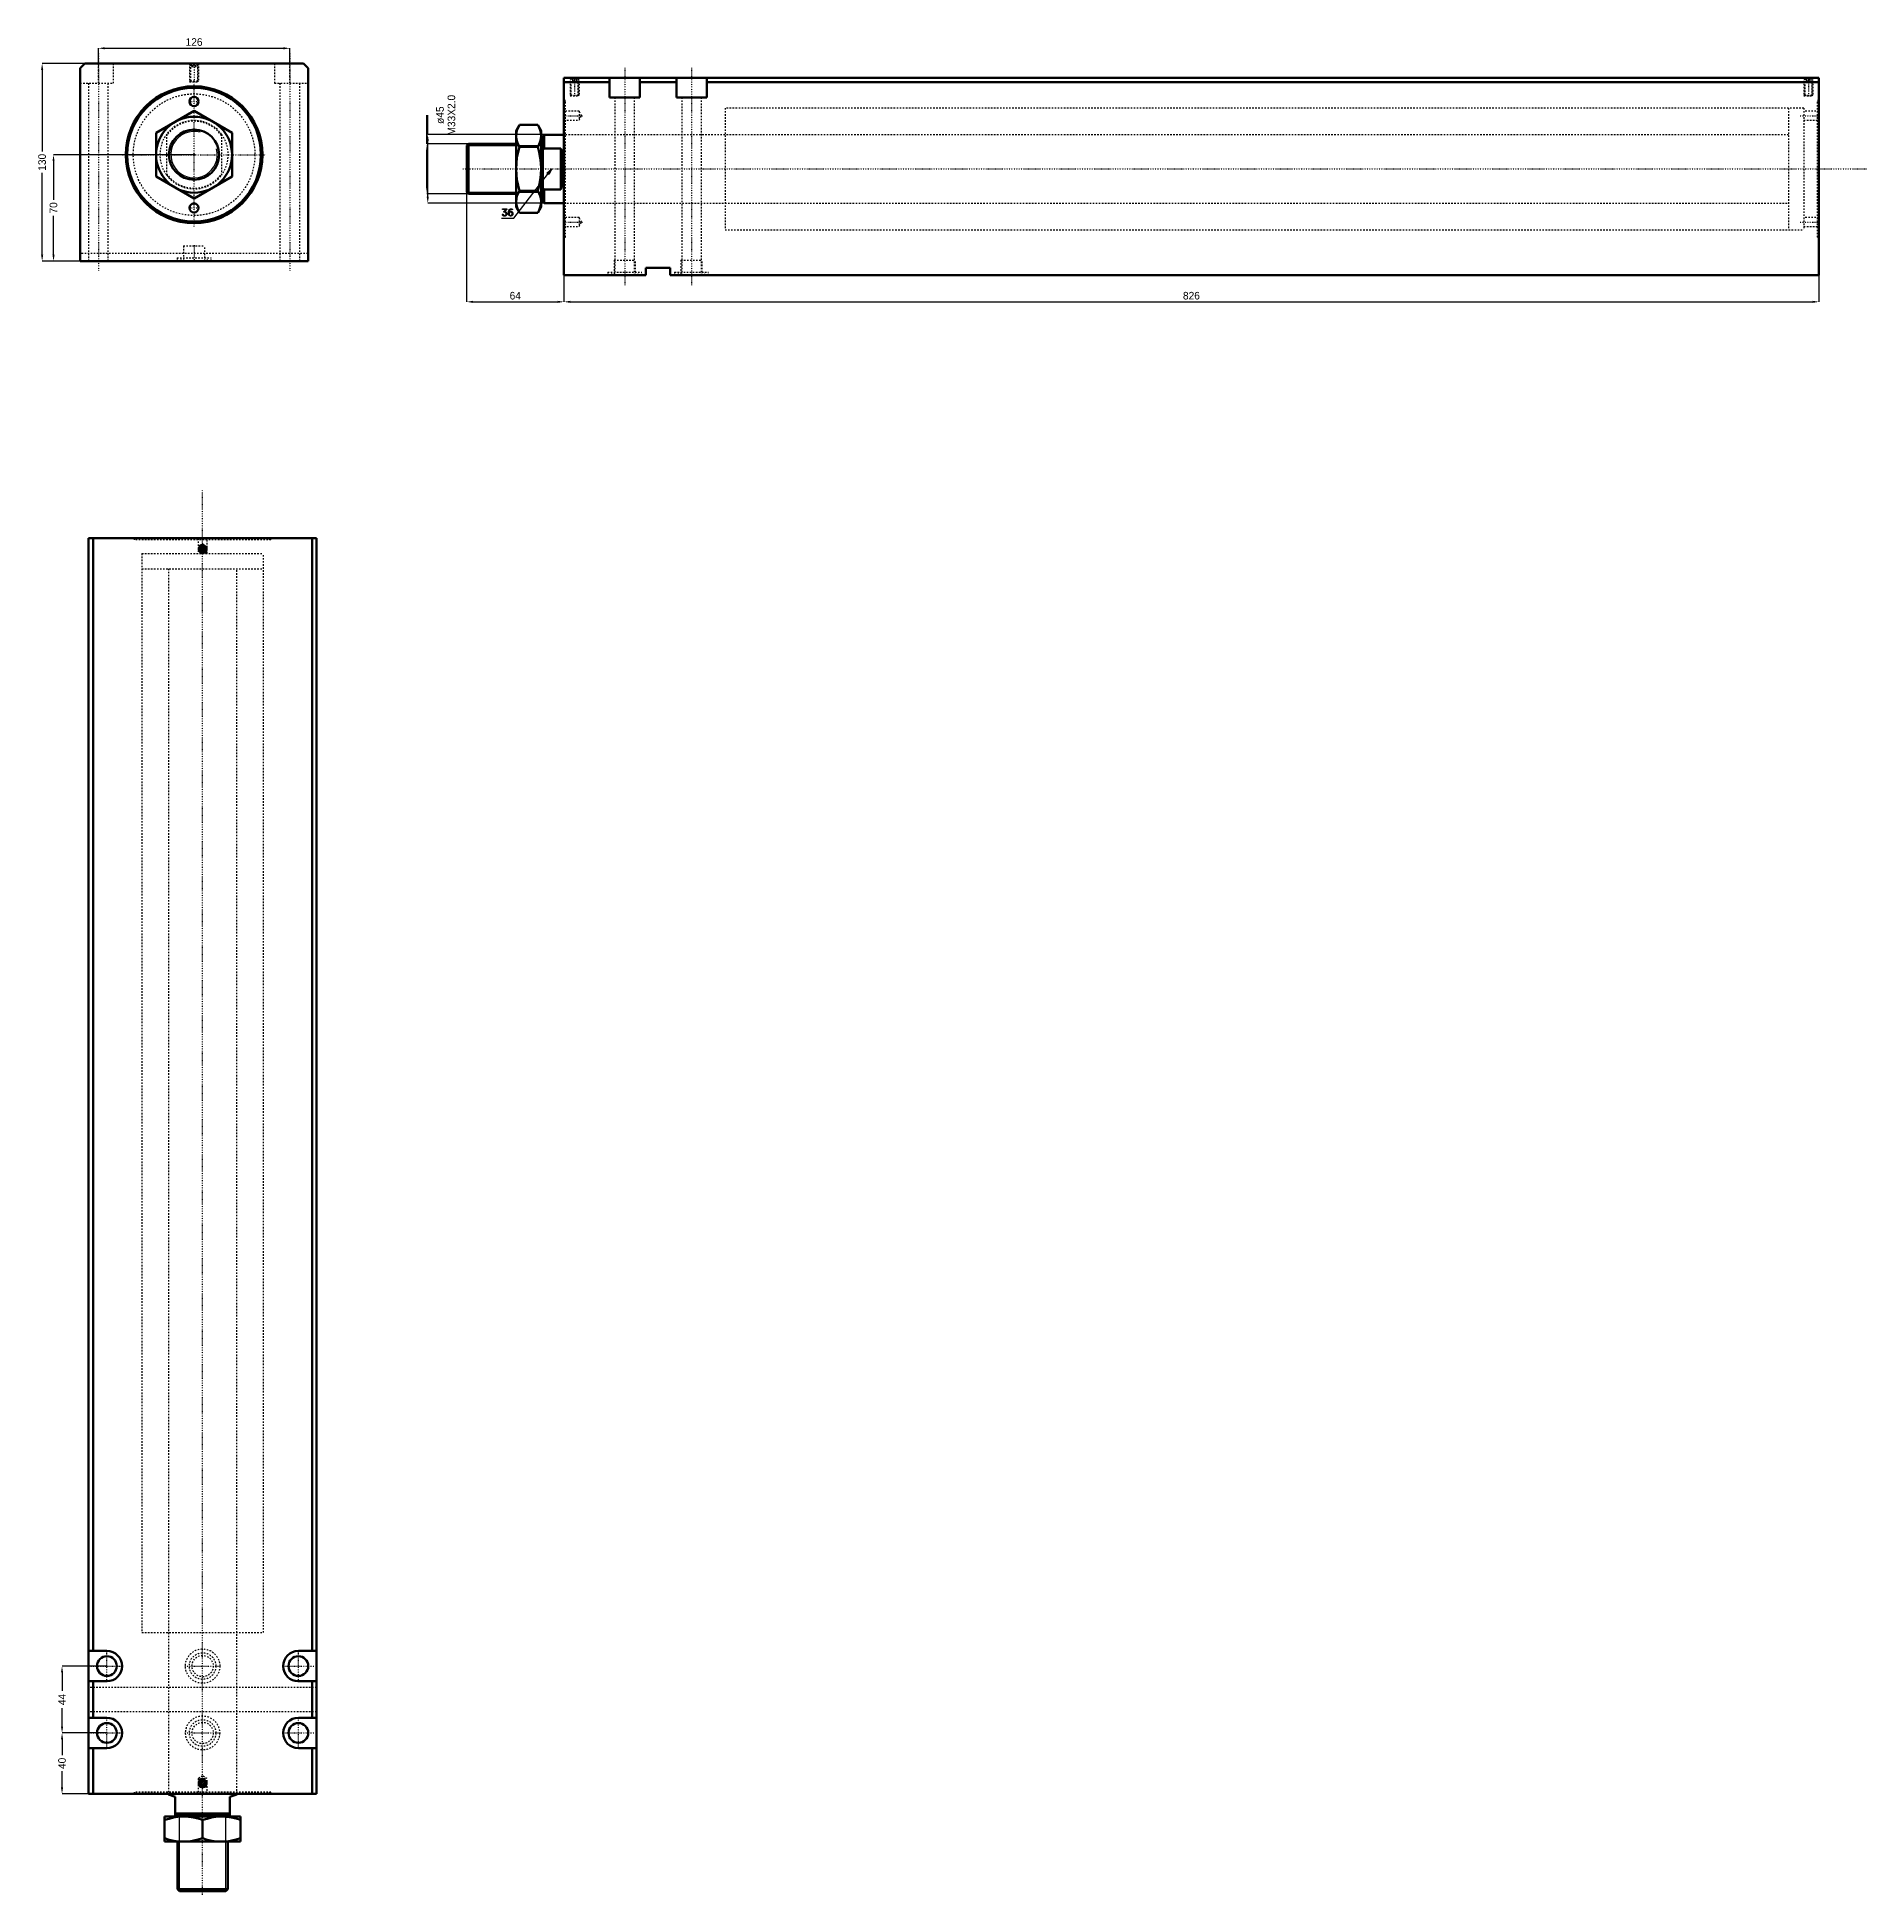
# Model space of a CAD drawing. Header units: millimetres. Extents: x -103 to 1101, y -1145 to 77.
import ezdxf

# ---------------------------------------------------------------- set-up
doc = ezdxf.new("R2010")
doc.units = ezdxf.units.MM
doc.linetypes.add('Center', pattern=[1.5, 0.45, -0.5, 0.05, -0.5])
doc.linetypes.add('Dashed', pattern=[2, 1, -1])
for name, color, linetype, lineweight in [('2d ConnectionPoints', 7, 'Continuous', 50), ('AM_0', 7, 'Continuous', 50), ('AM_5', 3, 'Continuous', 25), ('AM_7', 7, 'Center', 25), ('AM_9', 6, 'Dashed', 25)]:
    doc.layers.add(name, color=color, linetype=linetype, lineweight=lineweight)
doc.dimstyles.new('ISO-25', dxfattribs={"dimtxt": 2.5, "dimasz": 2.5, "dimexe": 1.25, "dimexo": 0.625, "dimtad": 1, "dimtxsty": 'Standard', "dimcen": 2.5, "dimadec": 0, "dimazin": 0, "dimtfac": 1, "dimtmove": 0, "dimatfit": 3, "dimfxl": 0, "dimarcsym": 0})

# ---------------------------------------------------------------- blocks, each defined once
blk = doc.blocks.new('1_JECX_MF_EXLA_80_700_0_rod__0_in_JECX_MF_160_EXLA_80_700_0__0')
at = {"layer": 'AM_0'}
for p, q in [((-25, 14.4), (0, 28.9)), ((0, 28.9), (25, 14.4)), ((-25, -14.4), (-25, 14.4)), ((25, 14.4), (25, -14.4)), ((0, -28.9), (-25, -14.4)), ((25, -14.4), (0, -28.9))]:
    blk.add_line(p, q, dxfattribs=at)
for radius in [25, 16.5]:
    blk.add_circle((0, 0), radius, dxfattribs=at)
at = {"layer": 'AM_5'}
blk.add_arc((0, 0), 15.3, 75, 15, dxfattribs=at)
at = {"layer": 'AM_9'}
for p, q in [((-18, -13.5), (-18, 13.5)), ((18, 13.5), (18, -13.5))]:
    blk.add_line(p, q, dxfattribs=at)
for points in [[(-18, 13.5), (-19.1, 11.9), (-20.1, 10.2), (-20.9, 8.4), (-21.5, 6.5), (-22, 4.6), (-22.3, 2.7), (-22.5, 0.7), (-22.5, -1.2), (-22.3, -3.2), (-21.9, -5.1), (-21.4, -7), (-20.7, -8.8), (-19.8, -10.6), (-18.8, -12.3), (-18, -13.5)], [(18, -13.5), (19.1, -11.9), (20.1, -10.2), (20.9, -8.4), (21.5, -6.5), (22, -4.6), (22.3, -2.7), (22.5, -0.7), (22.5, 1.2), (22.3, 3.2), (21.9, 5.1), (21.4, 7), (20.7, 8.8), (19.8, 10.6), (18.8, 12.3), (18, 13.5)]]:
    blk.add_lwpolyline(points, dxfattribs=at)
blk.add_circle((0, 0), 16.3, dxfattribs=at)
for radius, start, end in [(22.5, 36.8699, 143.1301), (22, 35.0968, 144.9032), (22, 215.0968, 324.9032), (22.5, 216.8699, 323.1301)]:
    blk.add_arc((0, 0), radius, start, end, dxfattribs=at)
blk = doc.blocks.new('2_JECX_MF_EXLA_80_700_0_body__0_in_JECX_MF_160_EXLA_80_700_0__0')
at = {"layer": 'AM_0'}
for p, q in [((-72, 60), (-75, 57)), ((-75, 57), (-75, -70)), ((72, 60), (-72, 60)), ((75, 57), (72, 60)), ((75, -70), (75, 57)), ((-75, -70), (75, -70))]:
    blk.add_line(p, q, dxfattribs=at)
for centre, radius in [((0, 0), 45), ((0, 0), 44), ((0, 35), 3), ((0, -35), 3)]:
    blk.add_circle(centre, radius, dxfattribs=at)
at = {"layer": 'AM_5', "linetype": 'Dashed'}
for p, q in [((-3, 60), (-3, 48)), ((3, 60), (3, 48))]:
    blk.add_line(p, q, dxfattribs=at)
at = {"layer": 'AM_7'}
for p, q in [((-63, 66.5), (-63, -76.5)), ((63, 66.5), (63, -76.5)), ((0, 60.6), (0, 47.4)), ((0, -47.2), (0, 47.2)), ((-3.2, 35), (3.1, 35)), ((-47.2, 0), (47.2, 0)), ((-3.2, -35), (3.1, -35)), ((0, -59.5), (0, -70.5))]:
    blk.add_line(p, q, dxfattribs=at)
at = {"layer": 'AM_9'}
for p, q in [((-63, 47), (-63, 60)), ((-53, 47), (-53, 60)), ((-3, 60), (-2.5, 59.5)), ((-2.5, 59.5), (-2.5, 48.5)), ((-2.5, 59.5), (2.5, 59.5)), ((-1.9, 60), (-2.4, 59.5)), ((-2.4, 59.5), (-2.4, 48)), ((-2.4, 59.5), (2.4, 59.5)), ((-1.4, 58), (-1.4, 60)), ((-1.4, 58), (1.4, 58)), ((-0.7, 58), (-0.7, 60)), ((0.7, 58), (0.7, 60)), ((1.4, 58), (1.4, 60)), ((2.4, 59.5), (1.9, 60)), ((2.4, 48), (2.4, 59.5)), ((2.5, 59.5), (3, 60)), ((2.5, 48.5), (2.5, 59.5)), ((53, 60), (53, 47)), ((63, 47), (63, 60)), ((-75, 47), (-53, 47)), ((-69.5, 47), (-69.5, -70)), ((-56.5, -70), (-56.5, 47)), ((-2.5, 48.5), (-3, 48)), ((-3, 48), (3, 48)), ((-2.5, 48.5), (2.5, 48.5)), ((3, 48), (2.5, 48.5)), ((53, 47), (75, 47)), ((56.5, 47), (56.5, -70)), ((69.5, -70), (69.5, 47)), ((-7, -60), (7, -60)), ((-7, -60), (-7, -70)), ((7, -70), (7, -60)), ((75, -65), (-75, -65)), ((-11.2, -67.9), (11.2, -67.9)), ((-11.2, -67.9), (-11.2, -70)), ((-8.8, -67.9), (-8.8, -70)), ((8.8, -70), (8.8, -67.9)), ((11.2, -70), (11.2, -67.9))]:
    blk.add_line(p, q, dxfattribs=at)
blk.add_circle((0, 0), 40, dxfattribs=at)
blk = doc.blocks.new('*D3')
at = {"layer": 'AM_5', "color": 0, "lineweight": -2}
for p, q in [((-63, 60), (-63, 70)), ((-58.8, 70), (58.8, 70)), ((63, 60), (63, 70))]:
    blk.add_line(p, q, dxfattribs=at)
at = {"layer": 'AM_5', "color": 0}
for points in [[(-58.8, 70.7), (-58.8, 69.3), (-63, 70)], [(58.8, 69.3), (58.8, 70.7), (63, 70)]]:
    blk.add_solid(points, dxfattribs=at)
at = {"layer": 'Defpoints', "color": 0}
for p in [(63, 70), (-63, 60), (63, 60)]:
    blk.add_point(p, dxfattribs=at)
at = {"layer": 'AM_5', "color": 0, "insert": (0, 74.1), "char_height": 5, "attachment_point": 5}
blk.add_mtext('126', dxfattribs=at)
blk = doc.blocks.new('*D4')
at = {"layer": 'AM_5', "color": 0, "lineweight": -2}
for p, q in [((-72, 60), (-100, 60)), ((-100, 55.8), (-100, 2)), ((-100, -65.8), (-100, -12)), ((-75, -70), (-100, -70))]:
    blk.add_line(p, q, dxfattribs=at)
at = {"layer": 'AM_5', "color": 0}
for points in [[(-99.3, 55.8), (-100.7, 55.8), (-100, 60)], [(-100.7, -65.8), (-99.3, -65.8), (-100, -70)]]:
    blk.add_solid(points, dxfattribs=at)
at = {"layer": 'Defpoints', "color": 0}
for p in [(-72, 60), (-100, -70), (-75, -70)]:
    blk.add_point(p, dxfattribs=at)
at = {"layer": 'AM_5', "color": 0, "insert": (-100, -5), "char_height": 5, "attachment_point": 5, "rotation": 90}
blk.add_mtext('130', dxfattribs=at)
blk = doc.blocks.new('*D5')
at = {"layer": 'AM_5', "color": 0, "lineweight": -2}
for p, q in [((0, 0), (-92.5, 0)), ((-92.5, -4.2), (-92.5, -29.7)), ((-92.5, -65.8), (-92.5, -40.3)), ((-75, -70), (-92.5, -70))]:
    blk.add_line(p, q, dxfattribs=at)
at = {"layer": 'AM_5', "color": 0}
for points in [[(-91.8, -4.2), (-93.2, -4.2), (-92.5, 0)], [(-93.2, -65.8), (-91.8, -65.8), (-92.5, -70)]]:
    blk.add_solid(points, dxfattribs=at)
at = {"layer": 'Defpoints', "color": 0}
for p in [(0, 0), (-92.5, -70), (-75, -70)]:
    blk.add_point(p, dxfattribs=at)
at = {"layer": 'AM_5', "color": 0, "insert": (-92.5, -35), "char_height": 5, "attachment_point": 5, "rotation": 90}
blk.add_mtext('70', dxfattribs=at)
blk = doc.blocks.new('1_JECX_MF_EXLA_80_700_0_rod__0_in_JECX_MF_160_EXLA_80_700_0__4')
at = {"layer": 'AM_0'}
for p, q in [((-22.5, 0), (-22.5, -0.5)), ((22.5, -0.5), (22.5, 0)), ((-18, -2), (-22.5, -0.5)), ((-18, -14), (-18, -2)), ((22.5, -0.5), (18, -2)), ((18, -2), (18, -14)), ((25, -15), (-25, -15)), ((-25, -31.5), (-25, -15)), ((-18, -13), (18, -13)), ((-18, -14), (18, -14)), ((-15.3, -14), (-16.3, -15)), ((0, -29.3), (0, -17.2)), ((16.3, -15), (15.3, -14)), ((25, -15), (25, -31.5)), ((25, -31.5), (-25, -31.5)), ((-16.5, -31.5), (-16.5, -62.8)), ((16.5, -62.8), (16.5, -31.5)), ((-16.5, -62.8), (16.5, -62.8)), ((-16.5, -62.8), (-15.3, -64)), ((-15.3, -64), (15.3, -64)), ((15.3, -64), (16.5, -62.8))]:
    blk.add_line(p, q, dxfattribs=at)
for points in [[(-12.5, -15), (-13.4, -15), (-16.3, -15.2), (-19.2, -15.7), (-22.1, -16.4), (-25, -17.2)], [(0, -17.2), (-3, -16.3), (-6.1, -15.6), (-9.3, -15.2), (-12.5, -15)], [(12.5, -15), (11.6, -15), (8.7, -15.2), (5.8, -15.7), (2.9, -16.4), (0, -17.2)], [(25, -17.2), (22, -16.3), (18.9, -15.6), (15.7, -15.2), (12.5, -15)], [(-25, -29.3), (-22, -30.2), (-18.9, -30.9), (-15.7, -31.3), (-12.5, -31.5)], [(-12.5, -31.5), (-11.6, -31.5), (-8.7, -31.3), (-5.8, -30.8), (-2.9, -30.1), (0, -29.3)], [(0, -29.3), (3, -30.2), (6.1, -30.9), (9.3, -31.3), (12.5, -31.5)], [(12.5, -31.5), (13.4, -31.5), (16.3, -31.3), (19.2, -30.8), (22.1, -30.1), (25, -29.3)]]:
    blk.add_lwpolyline(points, dxfattribs=at)
at = {"layer": 'AM_5'}
for p, q in [((-15.3, -64), (-15.3, -14)), ((15.3, -64), (15.3, -14))]:
    blk.add_line(p, q, dxfattribs=at)
at = {"layer": 'AM_7'}
blk.add_line((0, -66.5), (0, 857.5), dxfattribs=at)
at = {"layer": 'AM_9'}
for p, q in [((-40, 816), (40, 816)), ((-40, 816), (-40, 806)), ((40, 806), (40, 816)), ((-40, 806), (40, 806)), ((-22.5, 806), (-22.5, 0)), ((22.5, 0), (22.5, 806))]:
    blk.add_line(p, q, dxfattribs=at)
blk = doc.blocks.new('2_JECX_MF_EXLA_80_700_0_body__0_in_JECX_MF_160_EXLA_80_700_0__4')
at = {"layer": 'AM_0'}
for p, q in [((75, 826), (-75, 826)), ((-75, 826), (-75, 0)), ((-72, 826), (-72, 94)), ((-0.7, 820.2), (-1.4, 819)), ((-1.4, 819), (-0.7, 817.8)), ((0.7, 820.2), (-0.7, 820.2)), ((1.4, 819), (0.7, 820.2)), ((0.7, 817.8), (1.4, 819)), ((72, 826), (72, 94)), ((75, 826), (75, 0)), ((-0.7, 817.8), (0.7, 817.8)), ((-63, 94), (-75, 94)), ((75, 94), (63, 94)), ((-75, 74), (-63, 74)), ((-72, 74), (-72, 50)), ((63, 74), (75, 74)), ((72, 74), (72, 50)), ((-63, 50), (-75, 50)), ((75, 50), (63, 50)), ((-75, 30), (-63, 30)), ((-72, 30), (-72, 0)), ((63, 30), (75, 30)), ((72, 30), (72, 0)), ((75, 0), (-75, 0)), ((-0.7, 8.3), (-1.4, 7)), ((-1.4, 7), (-0.7, 5.8)), ((0.7, 8.3), (-0.7, 8.3)), ((-0.7, 5.8), (0.7, 5.8)), ((1.4, 7), (0.7, 8.3)), ((0.7, 5.8), (1.4, 7))]:
    blk.add_line(p, q, dxfattribs=at)
for centre, radius in [((0, 819), 2.46), ((0, 819), 2.4), ((0, 819), 1.9), ((-63, 84), 6.5), ((63, 84), 6.5), ((-63, 40), 6.5), ((63, 40), 6.5), ((0, 7), 2.46), ((0, 7), 2.4), ((0, 7), 1.9)]:
    blk.add_circle(centre, radius, dxfattribs=at)
for centre, start, end in [((-63, 84), 270, 90), ((63, 84), 90, 270), ((-63, 40), 270, 90), ((63, 40), 90, 270)]:
    blk.add_arc(centre, 10, start, end, dxfattribs=at)
at = {"layer": 'AM_5'}
for centre in [(0, 819), (0, 7)]:
    blk.add_arc(centre, 3, 75, 15, dxfattribs=at)
at = {"layer": 'AM_7'}
for p, q in [((-3.2, 819), (3.1, 819)), ((-63, 73.5), (-63, 94.5)), ((63, 73.5), (63, 94.5)), ((-73.5, 84), (-52.5, 84)), ((-11.8, 84), (11.8, 84)), ((52.5, 84), (73.5, 84)), ((-63, 29.5), (-63, 50.5)), ((63, 29.5), (63, 50.5)), ((-73.5, 40), (-52.5, 40)), ((-11.8, 40), (11.8, 40)), ((52.5, 40), (73.5, 40)), ((-3.2, 7), (3.1, 7))]:
    blk.add_line(p, q, dxfattribs=at)
at = {"layer": 'AM_9'}
for p, q in [((-45, 826), (-45, 825)), ((45, 825), (-45, 825)), ((-44, 826), (-44, 825)), ((-3, 826), (-3, 816)), ((3, 816), (3, 826)), ((44, 825), (44, 826)), ((45, 825), (45, 826)), ((-40, 816), (40, 816)), ((-40, 816), (-40, 106)), ((40, 106), (40, 816)), ((-40, 106), (40, 106)), ((-22.5, 106), (-22.5, 0)), ((22.5, 0), (22.5, 106)), ((75, 70), (-75, 70)), ((75, 54), (-75, 54)), ((45, 1), (-45, 1)), ((-45, 1), (-45, 0)), ((-44, 1), (-44, 0)), ((0, 11.7), (-3, 10)), ((-3, 10), (-3, 0)), ((-3, 10), (3, 10)), ((3, 10), (0, 11.7)), ((3, 0), (3, 10)), ((44, 0), (44, 1)), ((45, 0), (45, 1))]:
    blk.add_line(p, q, dxfattribs=at)
for centre, radius in [((0, 84), 11.3), ((0, 84), 8.75), ((0, 84), 7), ((0, 40), 11.2), ((0, 40), 8.75), ((0, 40), 7)]:
    blk.add_circle(centre, radius, dxfattribs=at)
blk = doc.blocks.new('*D11')
at = {"layer": 'AM_5', "color": 0, "lineweight": -2}
for p, q in [((-57.4, -994.4), (-86.9, -994.4)), ((-86.9, -998.6), (-86.9, -1010.7)), ((-86.9, -1034.2), (-86.9, -1022.1)), ((-57.4, -1038.4), (-86.9, -1038.4))]:
    blk.add_line(p, q, dxfattribs=at)
at = {"layer": 'AM_5', "color": 0}
for points in [[(-87.6, -998.6), (-86.2, -998.6), (-86.9, -994.4)], [(-87.6, -1034.2), (-86.2, -1034.2), (-86.9, -1038.4)]]:
    blk.add_solid(points, dxfattribs=at)
at = {"layer": 'Defpoints', "color": 0}
for p in [(-86.9, -994.4), (-57.4, -994.4), (-57.4, -1038.4)]:
    blk.add_point(p, dxfattribs=at)
at = {"layer": 'AM_5', "color": 0, "insert": (-86.9, -1016.4), "char_height": 5, "attachment_point": 5, "rotation": 90}
blk.add_mtext('44', dxfattribs=at)
blk = doc.blocks.new('*D12')
at = {"layer": 'AM_5', "color": 0, "lineweight": -2}
for p, q in [((-57.4, -1038.4), (-86.9, -1038.4)), ((-86.9, -1042.6), (-86.9, -1053.1)), ((-86.9, -1074.2), (-86.9, -1063.6)), ((-69.4, -1078.4), (-86.9, -1078.4))]:
    blk.add_line(p, q, dxfattribs=at)
at = {"layer": 'AM_5', "color": 0}
for points in [[(-87.6, -1042.6), (-86.2, -1042.6), (-86.9, -1038.4)], [(-87.6, -1074.2), (-86.2, -1074.2), (-86.9, -1078.4)]]:
    blk.add_solid(points, dxfattribs=at)
at = {"layer": 'Defpoints', "color": 0}
for p in [(-57.4, -1038.4), (-86.9, -1078.4), (-69.4, -1078.4)]:
    blk.add_point(p, dxfattribs=at)
at = {"layer": 'AM_5', "color": 0, "insert": (-86.9, -1058.4), "char_height": 5, "attachment_point": 5, "rotation": 90}
blk.add_mtext('40', dxfattribs=at)
blk = doc.blocks.new('1_JECX_MF_EXLA_80_700_0_rod__0_in_JECX_MF_160_EXLA_80_700_0__2')
at = {"layer": 'AM_0'}
for p, q in [((-29.3, 28.9), (-31.5, 25)), ((-31.5, 25), (-31.5, -25)), ((-29.3, 28.9), (-17.2, 28.9)), ((-15, 25), (-17.2, 28.9)), ((-15, 25), (-15, -25)), ((-62.8, 16.5), (-64, 15.3)), ((-64, 15.3), (-64, -15.3)), ((-31.5, 16.5), (-62.8, 16.5)), ((-62.8, 16.5), (-62.8, -16.5)), ((-29.3, 14.4), (-17.2, 14.4)), ((-14, 15.3), (-15, 16.3)), ((-13, 22.5), (-14, 22)), ((-14, 22), (-14, -22)), ((-13, 13.5), (-14, 12.6)), ((0, 22.5), (-13, 22.5)), ((-13, 22.5), (-13, 13.5)), ((-2, 13.5), (-13, 13.5)), ((-2, 13.5), (-2, -13.5)), ((-64, -15.3), (-62.8, -16.5)), ((-62.8, -16.5), (-31.5, -16.5)), ((-29.3, -14.4), (-17.2, -14.4)), ((-15, -16.3), (-14, -15.3)), ((-14, -12.6), (-13, -13.5)), ((-14, -22), (-13, -22.5)), ((-13, -13.5), (-2, -13.5)), ((-13, -13.5), (-13, -22.5)), ((-13, -22.5), (0, -22.5)), ((-31.5, -25), (-29.3, -28.9)), ((-29.3, -28.9), (-17.2, -28.9)), ((-17.2, -28.9), (-15, -25))]:
    blk.add_line(p, q, dxfattribs=at)
for points in [[(-29.3, 28.9), (-30.2, 27.1), (-30.9, 25.3), (-31.3, 23.5), (-31.5, 21.7)], [(-15, 21.7), (-15, 22.2), (-15.2, 23.8), (-15.7, 25.5), (-16.4, 27.2), (-17.2, 28.9)], [(-31.5, 21.7), (-31.5, 21.1), (-31.3, 19.5), (-30.8, 17.8), (-30.1, 16.1), (-29.3, 14.4)], [(-29.3, 14.4), (-30.2, 10.9), (-30.9, 7.4), (-31.3, 3.7), (-31.5, 0)], [(-17.2, 14.4), (-16.3, 16.2), (-15.6, 18), (-15.2, 19.8), (-15, 21.7)], [(-15, 0), (-15, 0.2), (-15.2, 3.8), (-15.6, 7.3), (-16.3, 10.9), (-17.2, 14.4)], [(-2, -13.5), (-1.6, -11.9), (-1.3, -10.2), (-1.1, -8.4), (-0.9, -6.5), (-0.7, -4.6), (-0.6, -2.7), (-0.5, -0.7), (-0.5, 1.2), (-0.6, 3.2), (-0.7, 5.1), (-0.9, 7), (-1.1, 8.8), (-1.4, 10.6), (-1.7, 12.3), (-2, 13.5)], [(-31.5, 0), (-31.5, -0.2), (-31.3, -3.8), (-30.9, -7.3), (-30.2, -10.9), (-29.3, -14.4)], [(-17.2, -14.4), (-16.3, -10.9), (-15.6, -7.4), (-15.2, -3.7), (-15, 0)], [(-29.3, -14.4), (-30.2, -16.2), (-30.9, -18), (-31.3, -19.8), (-31.5, -21.7)], [(-31.5, -21.7), (-31.5, -22.2), (-31.3, -23.8), (-30.8, -25.5), (-30.1, -27.2), (-29.3, -28.9)], [(-15, -21.7), (-15, -21.1), (-15.2, -19.5), (-15.7, -17.8), (-16.4, -16.1), (-17.2, -14.4)], [(-17.2, -28.9), (-16.3, -27.1), (-15.6, -25.3), (-15.2, -23.5), (-15, -21.7)]]:
    blk.add_lwpolyline(points, dxfattribs=at)
at = {"layer": 'AM_5'}
for p, q in [((-64, 15.3), (-14, 15.3)), ((-64, -15.3), (-14, -15.3))]:
    blk.add_line(p, q, dxfattribs=at)
at = {"layer": 'AM_7'}
blk.add_line((-66.5, 0), (857.5, 0), dxfattribs=at)
at = {"layer": 'AM_9'}
for p, q in [((816, 40), (806, 40)), ((806, 40), (806, -40)), ((816, 40), (816, -40)), ((806, 22.5), (0, 22.5)), ((0, -22.5), (806, -22.5)), ((806, -40), (816, -40))]:
    blk.add_line(p, q, dxfattribs=at)
blk = doc.blocks.new('2_JECX_MF_EXLA_80_700_0_body__0_in_JECX_MF_160_EXLA_80_700_0__2')
at = {"layer": 'AM_0'}
for p, q in [((0, -70), (0, 60)), ((826, 60), (0, 60)), ((30, 57), (0, 57)), ((30, 47), (30, 60)), ((50, 47), (50, 60)), ((74, 57), (50, 57)), ((74, 47), (74, 60)), ((94, 47), (94, 60)), ((826, 57), (94, 57)), ((826, -70), (826, 60)), ((30, 47), (50, 47)), ((74, 47), (94, 47)), ((54, -70), (0, -70)), ((54, -65), (54, -70)), ((70, -65), (54, -65)), ((70, -70), (70, -65)), ((826, -70), (70, -70))]:
    blk.add_line(p, q, dxfattribs=at)
at = {"layer": 'AM_5', "linetype": 'Dashed'}
for p, q in [((4, 60), (4, 48)), ((10, 60), (10, 48)), ((816, 60), (816, 48)), ((822, 60), (822, 48))]:
    blk.add_line(p, q, dxfattribs=at)
at = {"layer": 'AM_7'}
for p, q in [((40, 66.5), (40, -76.5)), ((84, 66.5), (84, -76.5)), ((7, 60.6), (7, 47.4)), ((819, 60.6), (819, 47.4)), ((-0.6, 35), (12.3, 35)), ((813.7, 35), (826.6, 35)), ((-0.6, -35), (12.3, -35)), ((813.7, -35), (826.6, -35))]:
    blk.add_line(p, q, dxfattribs=at)
at = {"layer": 'AM_9'}
for p, q in [((4, 60), (4.5, 59.5)), ((4.5, 59.5), (4.5, 48.5)), ((4.5, 59.5), (9.5, 59.5)), ((5.1, 60), (4.6, 59.5)), ((4.6, 59.5), (9.4, 59.5)), ((4.6, 59.5), (4.6, 48)), ((5.8, 58), (5.8, 60)), ((5.8, 58), (8.2, 58)), ((7, 58), (7, 60)), ((8.2, 58), (8.2, 60)), ((9.4, 59.5), (8.9, 60)), ((9.4, 48), (9.4, 59.5)), ((9.5, 59.5), (10, 60)), ((9.5, 48.5), (9.5, 59.5)), ((816, 60), (816.5, 59.5)), ((816.5, 59.5), (816.5, 48.5)), ((816.5, 59.5), (821.5, 59.5)), ((817.1, 60), (816.6, 59.5)), ((816.6, 59.5), (816.6, 48)), ((816.6, 59.5), (821.4, 59.5)), ((817.8, 58), (817.8, 60)), ((817.8, 58), (820.2, 58)), ((819, 58), (819, 60)), ((820.2, 58), (820.2, 60)), ((821.4, 59.5), (820.9, 60)), ((821.4, 48), (821.4, 59.5)), ((821.5, 59.5), (822, 60)), ((821.5, 48.5), (821.5, 59.5)), ((1, 45), (0, 45)), ((1, 44), (0, 44)), ((10, 38), (0, 38)), ((1, -45), (1, 45)), ((4.5, 48.5), (4, 48)), ((4, 48), (10, 48)), ((4.5, 48.5), (9.5, 48.5)), ((10, 48), (9.5, 48.5)), ((11.7, 35), (10, 38)), ((10, 38), (10, 32)), ((33.5, 47), (33.5, -70)), ((46.5, -70), (46.5, 47)), ((77.5, 47), (77.5, -70)), ((90.5, -70), (90.5, 47)), ((816, 40), (106, 40)), ((106, 40), (106, -40)), ((816.5, 48.5), (816, 48)), ((816, 48), (822, 48)), ((816, 40), (816, -40)), ((826, 38), (816, 38)), ((816.5, 48.5), (821.5, 48.5)), ((822, 48), (821.5, 48.5)), ((825, -45), (825, 45)), ((826, 45), (825, 45)), ((826, 44), (825, 44)), ((0, 32), (10, 32)), ((10, 32), (11.7, 35)), ((816, 32), (826, 32)), ((106, 22.5), (0, 22.5)), ((0, -22.5), (106, -22.5)), ((10, -32), (0, -32)), ((11.7, -35), (10, -32)), ((10, -32), (10, -38)), ((10, -38), (11.7, -35)), ((826, -32), (816, -32)), ((0, -38), (10, -38)), ((0, -44), (1, -44)), ((0, -45), (1, -45)), ((106, -40), (816, -40)), ((816, -38), (826, -38)), ((825, -44), (826, -44)), ((825, -45), (826, -45)), ((33, -60), (47, -60)), ((33, -60), (33, -70)), ((47, -70), (47, -60)), ((77, -60), (91, -60)), ((77, -60), (77, -70)), ((91, -70), (91, -60)), ((28.8, -67.9), (51.3, -67.9)), ((28.8, -67.9), (28.8, -70)), ((31.2, -67.9), (31.2, -70)), ((48.8, -70), (48.8, -67.9)), ((51.3, -70), (51.3, -67.9)), ((72.8, -67.9), (95.2, -67.9)), ((72.8, -67.9), (72.8, -70)), ((75.2, -67.9), (75.2, -70)), ((92.8, -70), (92.8, -67.9)), ((95.2, -70), (95.2, -67.9))]:
    blk.add_line(p, q, dxfattribs=at)
blk = doc.blocks.new('*D20')
at = {"layer": 'AM_5', "color": 0, "lineweight": -2}
for p, q in [((243.4, -79.3), (243.4, -96.8)), ((1069.4, -79.3), (1069.4, -96.8)), ((247.6, -96.8), (1065.3, -96.8))]:
    blk.add_line(p, q, dxfattribs=at)
at = {"layer": 'AM_5', "color": 0}
for points in [[(247.6, -96.1), (247.6, -97.5), (243.4, -96.8)], [(1065.3, -96.1), (1065.3, -97.5), (1069.4, -96.8)]]:
    blk.add_solid(points, dxfattribs=at)
at = {"layer": 'Defpoints', "color": 0}
for p in [(243.4, -79.3), (1069.4, -79.3), (1069.4, -96.8)]:
    blk.add_point(p, dxfattribs=at)
at = {"layer": 'AM_5', "color": 0, "insert": (656.4, -92.8), "char_height": 5, "attachment_point": 5}
blk.add_mtext('826', dxfattribs=at)
blk = doc.blocks.new('*D21')
at = {"layer": 'AM_5', "color": 0, "lineweight": -2}
for p, q in [((179.4, -9.3), (179.4, -96.8)), ((243.4, -79.3), (243.4, -96.8)), ((183.6, -96.8), (239.3, -96.8))]:
    blk.add_line(p, q, dxfattribs=at)
at = {"layer": 'AM_5', "color": 0}
for points in [[(183.6, -96.1), (183.6, -97.5), (179.4, -96.8)], [(239.3, -96.1), (239.3, -97.5), (243.4, -96.8)]]:
    blk.add_solid(points, dxfattribs=at)
at = {"layer": 'Defpoints', "color": 0}
for p in [(179.4, -9.3), (243.4, -79.3), (243.4, -96.8)]:
    blk.add_point(p, dxfattribs=at)
at = {"layer": 'AM_5', "color": 0, "insert": (211.4, -92.8), "char_height": 5, "attachment_point": 5}
blk.add_mtext('64', dxfattribs=at)
blk = doc.blocks.new('*D22')
at = {"layer": 'AM_5', "color": 0, "lineweight": -2}
for p, q in [((153.8, 13.2), (153.8, 26)), ((230.4, 13.2), (153.8, 13.2)), ((153.8, -27.7), (153.8, 9)), ((230.4, -31.8), (153.8, -31.8))]:
    blk.add_line(p, q, dxfattribs=at)
at = {"layer": 'AM_5', "color": 0}
for points in [[(153.1, 9), (154.5, 9), (153.8, 13.2)], [(153.1, -27.7), (154.5, -27.7), (153.8, -31.8)]]:
    blk.add_solid(points, dxfattribs=at)
at = {"layer": 'Defpoints', "color": 0}
for p in [(153.8, 13.2), (230.4, 13.2), (230.4, -31.8)]:
    blk.add_point(p, dxfattribs=at)
at = {"layer": 'AM_5', "color": 0, "insert": (161.9, 26), "char_height": 5, "attachment_point": 5, "rotation": 90}
blk.add_mtext('ø45', dxfattribs=at)
blk = doc.blocks.new('*D23')
at = {"layer": 'AM_5', "color": 0, "lineweight": -2}
for p, q in [((153.3, 7.2), (153.3, 26)), ((180.7, 7.2), (153.3, 7.2)), ((153.3, -21.7), (153.3, 3)), ((180.4, -25.8), (153.3, -25.8))]:
    blk.add_line(p, q, dxfattribs=at)
at = {"layer": 'AM_5', "color": 0}
for points in [[(152.7, 3), (154, 3), (153.3, 7.2)], [(152.7, -21.7), (154, -21.7), (153.3, -25.8)]]:
    blk.add_solid(points, dxfattribs=at)
at = {"layer": 'Defpoints', "color": 0}
for p in [(153.3, 7.2), (180.7, 7.2), (180.4, -25.8)]:
    blk.add_point(p, dxfattribs=at)
at = {"layer": 'AM_5', "color": 0, "insert": (169.4, 26), "char_height": 5, "attachment_point": 5, "rotation": 90}
blk.add_mtext('M33X2.0', dxfattribs=at)

msp = doc.modelspace()

# ---------------------------------------------------------------- linework, layer by layer
at = {"layer": '2d ConnectionPoints'}
for p in [(0, 0), (243.429, -9.329), (5.627, -1078.396)]:
    msp.add_point(p, dxfattribs=at)
at = {"layer": 'AM_5'}
for p, q in [((210.429, -41.829), (235.429, -9.329)), ((202.429, -41.829), (210.429, -41.829))]:
    msp.add_line(p, q, dxfattribs=at)
for points in [[(235.429, -9.329), (233.549, -13.14), (232.228, -12.124), (235.429, -9.329)], [(203.361, -39.023), (203.361, -39.023), (203.367, -39.133), (203.396, -39.288), (203.396, -39.288), (203.45, -39.43), (203.5, -39.517), (203.5, -39.517), (203.558, -39.598), (203.661, -39.704), (203.661, -39.704), (203.78, -39.793), (203.868, -39.842), (203.868, -39.842), (203.962, -39.883), (204.107, -39.927), (204.107, -39.927), (204.258, -39.951), (204.362, -39.956), (204.362, -39.956), (204.473, -39.951), (204.633, -39.927), (204.633, -39.927), (204.787, -39.882), (204.886, -39.84), (204.886, -39.84), (204.979, -39.79), (205.105, -39.701), (205.105, -39.701), (205.213, -39.593), (205.276, -39.512), (205.276, -39.512), (205.328, -39.424), (205.385, -39.283), (205.385, -39.283), (205.416, -39.131), (205.422, -39.023), (205.422, -39.023), (205.414, -38.869), (205.371, -38.657), (205.371, -38.657), (205.291, -38.467), (205.217, -38.352), (205.217, -38.352), (205.129, -38.247), (204.975, -38.111), (204.975, -38.111), (204.793, -38), (204.657, -37.939), (204.657, -37.939), (204.51, -37.889), (204.277, -37.835), (204.277, -37.835), (204.026, -37.806), (203.849, -37.801), (203.849, -37.346), (205.168, -36.052), (202.965, -36.052), (202.965, -35.617), (205.786, -35.617), (205.786, -36.072), (204.437, -37.404), (204.437, -37.404), (204.731, -37.472), (205.106, -37.619), (205.106, -37.619), (205.401, -37.82), (205.554, -37.985), (205.554, -37.985), (205.675, -38.167), (205.806, -38.464), (205.806, -38.464), (205.876, -38.79), (205.89, -39.023), (205.89, -39.023), (205.881, -39.191), (205.833, -39.426), (205.833, -39.426), (205.744, -39.639), (205.662, -39.769), (205.662, -39.769), (205.566, -39.888), (205.402, -40.044), (205.402, -40.044), (205.214, -40.172), (205.076, -40.242), (205.076, -40.242), (204.931, -40.299), (204.708, -40.361), (204.708, -40.361), (204.479, -40.395), (204.323, -40.401), (204.323, -40.401), (204.172, -40.395), (203.952, -40.362), (203.952, -40.362), (203.742, -40.3), (203.607, -40.243), (203.607, -40.243), (203.479, -40.174), (203.306, -40.047), (203.306, -40.047), (203.157, -39.892), (203.071, -39.774), (203.071, -39.774), (202.997, -39.644), (202.918, -39.43), (202.918, -39.43), (202.876, -39.193), (202.867, -39.023), (203.361, -39.023)], [(208.395, -40.368), (208.395, -40.368), (208.175, -40.358), (207.882, -40.305), (207.882, -40.305), (207.634, -40.205), (207.493, -40.113), (207.493, -40.113), (207.37, -40.004), (207.216, -39.812), (207.216, -39.812), (207.098, -39.587), (207.04, -39.418), (207.04, -39.418), (206.994, -39.234), (206.945, -38.932), (206.945, -38.932), (206.918, -38.596), (206.913, -38.353), (206.913, -38.353), (206.929, -37.856), (207.011, -37.193), (207.011, -37.193), (207.164, -36.631), (207.305, -36.312), (207.305, -36.312), (207.479, -36.046), (207.809, -35.757), (207.809, -35.757), (208.219, -35.601), (208.538, -35.571), (208.538, -35.571), (208.691, -35.576), (208.901, -35.6), (208.901, -35.6), (209.087, -35.644), (209.198, -35.685), (209.198, -35.685), (209.3, -35.734), (209.444, -35.818), (209.444, -35.818), (209.575, -35.915), (209.656, -35.987), (209.298, -36.28), (209.298, -36.28), (209.252, -36.226), (209.17, -36.154), (209.17, -36.154), (209.072, -36.093), (208.998, -36.057), (208.998, -36.057), (208.917, -36.027), (208.786, -35.995), (208.786, -35.995), (208.642, -35.978), (208.538, -35.974), (208.538, -35.974), (208.374, -35.987), (208.156, -36.054), (208.156, -36.054), (207.971, -36.178), (207.867, -36.293), (207.867, -36.293), (207.776, -36.425), (207.662, -36.638), (207.662, -36.638), (207.576, -36.87), (207.534, -37.036), (207.534, -37.036), (207.499, -37.209), (207.456, -37.481), (207.456, -37.481), (207.423, -37.769), (207.407, -37.97), (207.407, -37.97), (207.479, -37.83), (207.602, -37.647), (207.602, -37.647), (207.742, -37.496), (207.844, -37.413), (207.844, -37.413), (207.953, -37.344), (208.13, -37.27), (208.13, -37.27), (208.323, -37.23), (208.46, -37.222), (208.46, -37.222), (208.621, -37.231), (208.848, -37.279), (208.848, -37.279), (209.058, -37.367), (209.188, -37.448), (209.188, -37.448), (209.308, -37.545), (209.467, -37.711), (209.467, -37.711), (209.6, -37.904), (209.674, -38.048), (209.674, -38.048), (209.735, -38.199), (209.802, -38.435), (209.802, -38.435), (209.838, -38.679), (209.844, -38.847), (209.844, -38.847), (209.837, -39.023), (209.798, -39.27), (209.798, -39.27), (209.725, -39.499), (209.658, -39.642), (209.658, -39.642), (209.577, -39.774), (209.434, -39.949), (209.434, -39.949), (209.266, -40.096), (209.139, -40.178), (209.139, -40.178), (209.003, -40.247), (208.787, -40.321), (208.787, -40.321), (208.557, -40.361), (208.395, -40.368)], [(208.401, -39.959), (208.401, -39.959), (208.519, -39.953), (208.68, -39.923), (208.68, -39.923), (208.826, -39.867), (208.913, -39.816), (208.913, -39.816), (208.993, -39.754), (209.097, -39.645), (209.097, -39.645), (209.183, -39.515), (209.23, -39.418), (209.23, -39.418), (209.269, -39.313), (209.311, -39.143), (209.311, -39.143), (209.333, -38.959), (209.337, -38.828), (209.337, -38.828), (209.333, -38.706), (209.312, -38.531), (209.312, -38.531), (209.273, -38.368), (209.237, -38.266), (209.237, -38.266), (209.192, -38.17), (209.111, -38.041), (209.111, -38.041), (209.011, -37.932), (208.934, -37.869), (208.934, -37.869), (208.85, -37.817), (208.71, -37.759), (208.71, -37.759), (208.554, -37.729), (208.44, -37.723), (208.44, -37.723), (208.323, -37.729), (208.158, -37.762), (208.158, -37.762), (208.008, -37.823), (207.916, -37.879), (207.916, -37.879), (207.831, -37.946), (207.718, -38.063), (207.718, -38.063), (207.625, -38.2), (207.573, -38.303), (207.573, -38.303), (207.529, -38.413), (207.482, -38.588), (207.482, -38.588), (207.457, -38.775), (207.452, -38.906), (207.452, -38.906), (207.457, -39.025), (207.48, -39.195), (207.48, -39.195), (207.523, -39.352), (207.563, -39.45), (207.563, -39.45), (207.611, -39.542), (207.699, -39.663), (207.699, -39.663), (207.805, -39.766), (207.886, -39.824), (207.886, -39.824), (207.975, -39.873), (208.121, -39.925), (208.121, -39.925), (208.284, -39.954), (208.401, -39.959)]]:
    msp.add_lwpolyline(points, dxfattribs=at)

# ---------------------------------------------------------------- block references
for name, p in [('2_JECX_MF_EXLA_80_700_0_body__0_in_JECX_MF_160_EXLA_80_700_0__0', (0, 0)), ('2_JECX_MF_EXLA_80_700_0_body__0_in_JECX_MF_160_EXLA_80_700_0__2', (243.429, -9.329)), ('1_JECX_MF_EXLA_80_700_0_rod__0_in_JECX_MF_160_EXLA_80_700_0__0', (0, 0)), ('1_JECX_MF_EXLA_80_700_0_rod__0_in_JECX_MF_160_EXLA_80_700_0__2', (243.429, -9.329)), ('1_JECX_MF_EXLA_80_700_0_rod__0_in_JECX_MF_160_EXLA_80_700_0__4', (5.627, -1078.396)), ('2_JECX_MF_EXLA_80_700_0_body__0_in_JECX_MF_160_EXLA_80_700_0__4', (5.627, -1078.396))]:
    msp.add_blockref(name, p)

# ---------------------------------------------------------------- dimensions: what is measured, and where the dimension line sits
for base, p1, p2, text, picture, middle in [((63, 70), (-63, 60), (63, 60), '126', '*D3', (0, 70)), ((243.429, -96.829), (179.429, -9.329), (243.429, -79.329), '64', '*D21', (211.429, -96.829)), ((1069.429, -96.829), (243.429, -79.329), (1069.429, -79.329), '826', '*D20', (656.429, -96.829))]:
    dim = msp.add_linear_dim(base=base, p1=p1, p2=p2, text=text, dimstyle='ISO-25', override={"dimtxt": 5, "dimasz": 4.166667, "dimexe": 0, "dimexo": 0, "dimgap": 1.5}, dxfattribs=at)
    dim.commit()
    dim.dimension.update_dxf_attribs({"geometry": picture, "text_midpoint": middle, "dimtype": 160})
for base, p1, p2, text, picture, middle in [((-100, -70), (-72, 60), (-75, -70), '130', '*D4', (-100, -5)), ((153.345, 7.171), (180.429, -25.829), (180.656, 7.171), 'M33X2.0', '*D23', (169.429, 26.004)), ((153.762, 13.171), (230.429, -31.829), (230.429, 13.171), 'ø45', '*D22', (161.929, 26.004)), ((-92.5, -70), (0, 0), (-75, -70), '70', '*D5', (-92.5, -35)), ((-86.873, -994.396), (-57.373, -1038.396), (-57.373, -994.396), '44', '*D11', (-86.873, -1016.396)), ((-86.873, -1078.396), (-57.373, -1038.396), (-69.373, -1078.396), '40', '*D12', (-86.873, -1058.396))]:
    dim = msp.add_linear_dim(base=base, p1=p1, p2=p2, angle=90, text=text, dimstyle='ISO-25', override={"dimtxt": 5, "dimasz": 4.166667, "dimexe": 0, "dimexo": 0, "dimgap": 1.5}, dxfattribs=at)
    dim.commit()
    dim.dimension.update_dxf_attribs({"geometry": picture, "text_midpoint": middle, "dimtype": 160, "text_rotation": 90})

doc.saveas('drawing.dxf')
